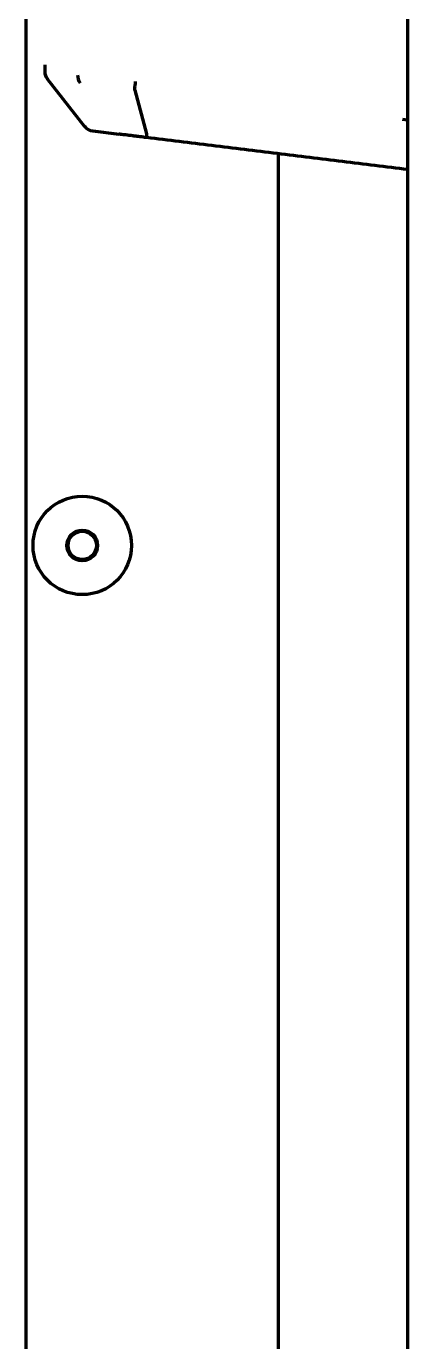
# Model space of a CAD drawing. Header units: inches. Extents: x -2898 to 7248, y 606 to 5598.
# Drawn here: x 1089 to 1120, y 3080.6 to 3187.5 of the extents above; entities that cross this region are included whole.
import ezdxf

# ---------------------------------------------------------------- set-up
doc = ezdxf.new("R2010")
doc.units = ezdxf.units.IN

msp = doc.modelspace()

# ---------------------------------------------------------------- linework, layer by layer
at = {"linetype": 'Continuous', "lineweight": 70}
for p, q in [((1120.02, 4077.24), (1120.02, 2412.04)), ((1089.02, 2437.84), (1089.02, 4075.84)), ((1090.52, 3184.35), (1090.52, 3183.83)), ((1090.73, 3183.22), (1093.75, 3179.36)), ((1097.84, 3182.3), (1098.79, 3178.74)), ((1120.02, 3179.87), (1119.59, 3179.93)), ((1094.42, 3178.99), (1096.57, 3178.72)), ((1109.51, 2817.26), (1109.51, 3177.14))]:
    msp.add_line(p, q, dxfattribs=at)
for radius in [4, 1.25, 1.15]:
    msp.add_circle((1093.57, 3145.29), radius, dxfattribs=at)
msp.add_arc((1094.54, 3179.98), 1, 218, 263, dxfattribs=at)
for centre, major_axis, ratio, start_param, end_param in [((1091.52, 3183.84), (-0.123, -0.992), 1, 4.84926, 5.498796), ((1094.15, 3183.52), (0.122, 0.993), 0.961385, 1.688655, 2.356554)]:
    msp.add_ellipse(centre, major_axis=major_axis, ratio=ratio, start_param=start_param, end_param=end_param, dxfattribs=at)
for points, knots in [([(1097.84, 3182.3), (1097.84, 3182.35), (1097.85, 3182.4), (1097.85, 3182.51), (1097.86, 3182.57), (1097.87, 3182.68), (1097.88, 3182.75), (1097.89, 3182.87), (1097.9, 3182.94), (1097.91, 3183)], [0, 0, 0, 0, 0.25, 0.25, 0.5, 0.5, 0.75, 0.75, 1, 1, 1, 1]), ([(1120.02, 3179.87), (1120.02, 3179.7), (1120.02, 3179.17), (1120.02, 3178.49), (1120.02, 3177.7), (1120.02, 3176.99), (1120.02, 3176.45), (1120.02, 3176.06), (1120.02, 3175.88), (1120.02, 3175.84), (1120.02, 3175.84)], [0, 0, 0, 0, 0.083425, 0.250275, 0.3337, 0.500551, 0.667401, 0.750826, 0.917676, 1, 1, 1, 1]), ([(1098.8, 3178.45), (1098.78, 3178.45), (1098.77, 3178.45), (1098.74, 3178.46), (1098.69, 3178.46), (1098.58, 3178.48), (1098.48, 3178.49), (1098.3, 3178.51), (1098.18, 3178.53), (1098.03, 3178.54), (1098, 3178.55), (1097.94, 3178.56), (1097.85, 3178.57), (1097.77, 3178.58), (1097.6, 3178.6), (1097.5, 3178.61), (1097.37, 3178.62), (1097.35, 3178.63), (1097.3, 3178.63), (1097.23, 3178.64), (1097.11, 3178.66), (1097.03, 3178.67), (1096.97, 3178.67), (1096.96, 3178.68), (1096.92, 3178.68), (1096.9, 3178.68), (1096.81, 3178.69), (1096.75, 3178.7), (1096.65, 3178.71), (1096.61, 3178.72), (1096.57, 3178.72)], [0, 0, 0, 0, 0.015625, 0.015625, 0.03125, 0.0625, 0.125, 0.125, 0.25, 0.25, 0.28125, 0.28125, 0.3125, 0.375, 0.375, 0.5, 0.5, 0.53125, 0.53125, 0.5625, 0.625, 0.6875, 0.6875, 0.71875, 0.71875, 0.75, 0.75, 0.875, 0.875, 1, 1, 1, 1]), ([(1098.79, 3178.74), (1098.79, 3178.7), (1098.79, 3178.66), (1098.79, 3178.6), (1098.79, 3178.58), (1098.79, 3178.55), (1098.79, 3178.54), (1098.79, 3178.5), (1098.79, 3178.48), (1098.79, 3178.46), (1098.79, 3178.46), (1098.8, 3178.45), (1098.8, 3178.45), (1098.8, 3178.45), (1098.8, 3178.45), (1098.8, 3178.45), (1098.8, 3178.45), (1098.8, 3178.45)], [0, 0, 0, 0, 0.25, 0.25, 0.375, 0.375, 0.5, 0.5, 0.75, 0.75, 0.875, 0.9375, 0.9375, 0.953125, 0.953125, 0.96875, 1, 1, 1, 1]), ([(1120.02, 3175.84), (1119.14, 3175.95), (1118.25, 3176.06), (1116.48, 3176.28), (1115.6, 3176.39), (1112.95, 3176.71), (1111.18, 3176.93), (1107.64, 3177.36), (1105.87, 3177.58), (1102.34, 3178.01), (1100.57, 3178.23), (1098.8, 3178.45)], [0, 0, 0, 0, 0.125, 0.125, 0.25, 0.25, 0.5, 0.5, 0.75, 0.75, 1, 1, 1, 1])]:
    msp.add_open_spline(points, degree=3, knots=knots, dxfattribs=at)

doc.saveas('drawing.dxf')
